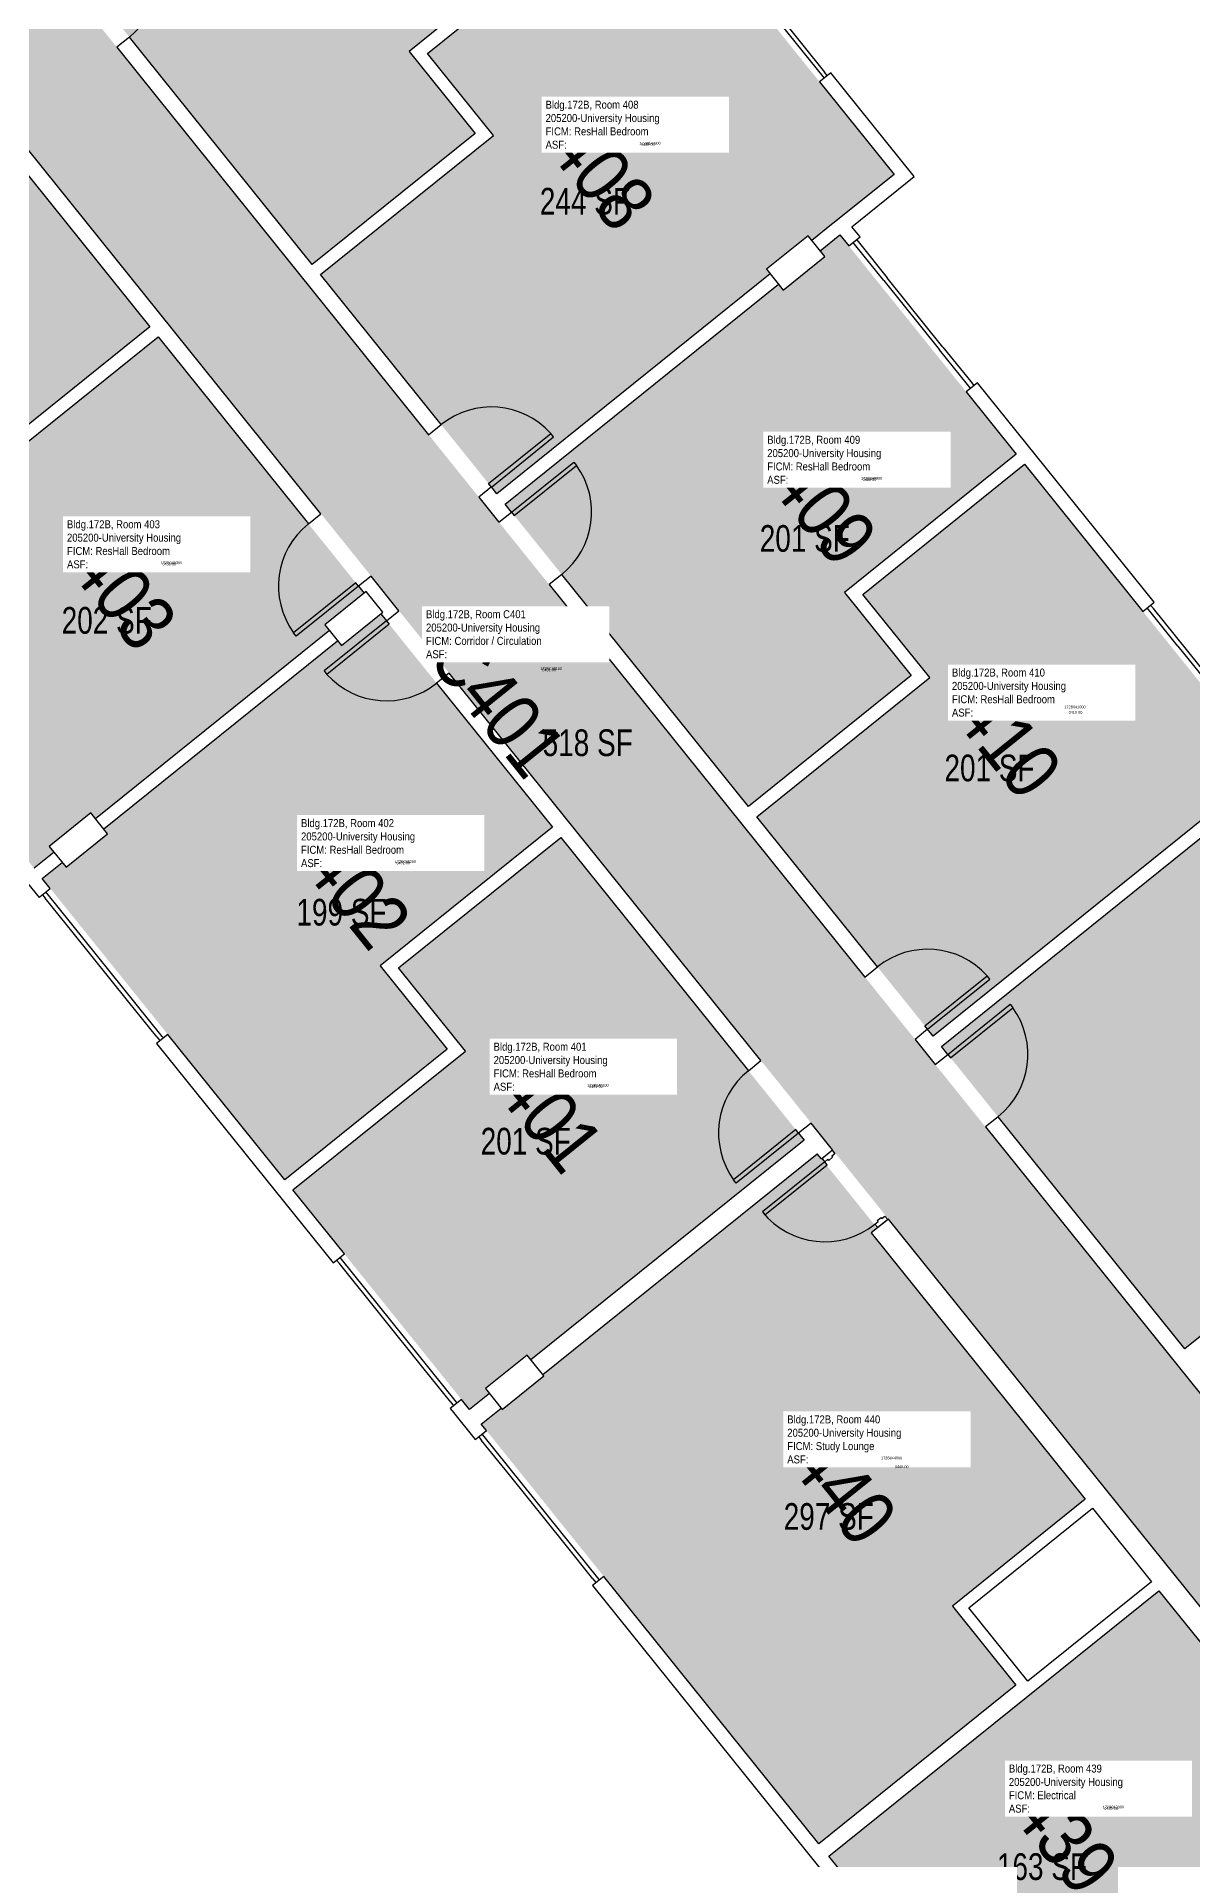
# Model space of a CAD drawing. Header units: inches. Extents: x 69233640 to 69235957, y 27660565 to 27663170.
# Drawn here: x 69234074 to 69234594, y 27661932 to 27662752 of the extents above; entities that cross this region are included whole.
import ezdxf
from ezdxf.enums import TextEntityAlignment as Align

# ---------------------------------------------------------------- set-up
doc = ezdxf.new("R2010")
doc.units = ezdxf.units.IN
doc.header["$LTSCALE"] = 100
doc.header["$MEASUREMENT"] = 0
for name, color, linetype in [('A-COLS', 5, 'CONTINUOUS'), ('A-DOOR', 2, 'CONTINUOUS'), ('A-GLAZ', 1, 'CONTINUOUS'), ('A-IDEN-RNUM', 7, 'CONTINUOUS'), ('A-IDEN-SNUM', 4, 'CONTINUOUS'), ('A-IDEN-VNUM', 4, 'CONTINUOUS'), ('A-WALL', 5, 'CONTINUOUS'), ('AREA-TEXT', 3, 'CONTINUOUS'), ('Rooms-Category-Color', 7, 'CONTINUOUS'), ('Rooms-College-Color', 7, 'CONTINUOUS'), ('Rooms-Department-Color', 7, 'CONTINUOUS'), ('Rooms-Division-Color', 7, 'CONTINUOUS'), ('Rooms-Information', 7, 'CONTINUOUS')]:
    doc.layers.add(name, color=color, linetype=linetype)
doc.styles.add('CP_AREA', font='arial.ttf', dxfattribs={"height": 15})
doc.styles.add('CP_ROOMSNUMBER', font='arial.ttf', dxfattribs={"height": 1})
doc.styles.add('CP_ROOMVNUMBER', font='arial.ttf', dxfattribs={"width": 0.85, "height": 0.075})

# ---------------------------------------------------------------- blocks, each defined once
blk = doc.blocks.new('08_Single-Flush - 08 Door_Single-Flush  3_-0_ x 7_-0_-3899614-LEVEL 4')
at = {"layer": 'A-DOOR'}
for p, q in [((16, -3.62), (16, -39.57)), ((18, -3.62), (16, -3.62)), ((18, -3.62), (18, -39.57)), ((18, -39.57), (16, -39.57))]:
    blk.add_line(p, q, dxfattribs=at)
at = {"layer": 'A-DOOR', "lineweight": 25}
blk.add_arc((18, -3.62), 36, 180, 266.81526, dxfattribs=at)
blk = doc.blocks.new('08_Single-Flush - 08 Door_Single-Flush  3_-0_ x 7_-0_-3899613-LEVEL 4')
at = {"layer": 'A-DOOR'}
for p, q in [((16, 3.62), (16, 39.57)), ((18, 39.57), (16, 39.57)), ((18, 3.62), (18, 39.57)), ((18, 3.62), (16, 3.62))]:
    blk.add_line(p, q, dxfattribs=at)
at = {"layer": 'A-DOOR', "lineweight": 25}
blk.add_arc((18, 3.62), 36, 93.18474, 180, dxfattribs=at)

msp = doc.modelspace()

# ---------------------------------------------------------------- hatches: boundary and pattern name
at = {"layer": 'Rooms-Category-Color', "true_color": 0xadadad}
for points in [[(69233896.13, 27662917.3), (69233936.33, 27662867.34), (69234026.92, 27662754.76), (69234041.96, 27662736.06), (69234132.35, 27662623.72), (69234226.9, 27662506.22), (69234230.85, 27662501.3), (69234313.5, 27662398.58), (69234424.8, 27662260.27), (69234426.87, 27662257.68), (69234427.5, 27662256.91), (69234457.08, 27662220.14), (69234555.06, 27662098.37), (69234584.92, 27662061.25), (69234627.19, 27662008.72), (69234658.89, 27661969.33), (69234705.64, 27662006.94), (69234670.03, 27662051.19), (69234586.58, 27662154.91), (69234473.42, 27662295.54), (69234390.34, 27662398.8), (69234280.95, 27662534.75), (69234280.78, 27662534.97), (69234280.19, 27662535.7), (69234277.18, 27662539.44), (69234194.15, 27662642.63), (69234081.19, 27662783.02), (69233982.88, 27662905.19), (69233926.98, 27662974.68), (69233925.11, 27662973.17), (69233880.74, 27662937.47), (69233880.23, 27662937.07), (69233890.65, 27662924.12)], [(69234609.07, 27661937.56), (69234649.76, 27661970.3), (69234622.13, 27662004.65), (69234619.4, 27662002.46), (69234578.78, 27662052.94), (69234521.04, 27662006.48), (69234519, 27662004.84), (69234518.95, 27662004.8), (69234430.36, 27661933.52), (69234465.31, 27661890.08), (69234427.9, 27661859.98), (69234428.53, 27661859.2), (69234451.43, 27661830.74), (69234461.21, 27661818.59)]]:
    msp.add_hatch(color=253, dxfattribs=at).paths.add_polyline_path(points)
at = {"layer": 'Rooms-Category-Color', "true_color": 0x728ef3}
for points in [[(69234232.4, 27662896.98), (69234090.6, 27662782.89), (69234197.95, 27662649.47), (69234271.2, 27662708.4), (69234241.5, 27662745.31), (69234318.82, 27662807.52), (69234241.16, 27662904.04)], [(69233934.45, 27662858.12), (69233792.65, 27662744.03), (69233783.88, 27662736.97), (69233974.3, 27662500.32), (69234124.86, 27662621.46), (69234036.32, 27662731.51), (69234031.84, 27662727.91), (69234016.79, 27662746.61), (69234021.27, 27662750.21)], [(69234325.03, 27662804.98), (69234249.76, 27662744.42), (69234279.46, 27662707.51), (69234201.64, 27662644.89), (69234280.98, 27662546.28), (69234282.85, 27662547.78), (69234403.93, 27662645.2), (69234402.24, 27662647.31), (69234420.94, 27662662.35), (69234422.63, 27662660.25), (69234459.6, 27662690), (69234350.56, 27662825.52)], [(69234428.46, 27662653), (69234409.76, 27662637.96), (69234407.62, 27662640.63), (69234284.67, 27662541.7), (69234394.15, 27662405.63), (69234467.39, 27662464.57), (69234437.3, 27662501.97), (69234514.62, 27662564.18), (69234435.23, 27662662.84), (69234426.32, 27662655.67)], [(69234081.76, 27662385.11), (69234079.64, 27662387.74), (69234098.34, 27662402.78), (69234100.46, 27662400.15), (69234205.64, 27662484.78), (69234203.52, 27662487.41), (69234221.25, 27662501.68), (69234128.55, 27662616.89), (69233977.98, 27662495.74), (69234072.8, 27662377.9)], [(69234397.83, 27662401.06), (69234477.23, 27662302.38), (69234600.18, 27662401.3), (69234598.46, 27662403.45), (69234617.16, 27662418.49), (69234618.88, 27662416.35), (69234627.79, 27662423.52), (69234518.3, 27662559.6), (69234445.56, 27662501.07), (69234475.65, 27662463.67)], [(69234306.01, 27662396.33), (69234228.77, 27662492.33), (69234211.05, 27662478.06), (69234209.32, 27662480.21), (69234104.14, 27662395.58), (69234105.87, 27662393.43), (69234087.17, 27662378.39), (69234085.44, 27662380.53), (69234076.48, 27662373.32), (69234185.54, 27662237.79), (69234258.58, 27662296.56), (69234228.49, 27662333.95)], [(69234624.68, 27662409.14), (69234605.98, 27662394.1), (69234603.86, 27662396.73), (69234480.91, 27662297.8), (69234590.38, 27662161.75), (69234663.63, 27662220.68), (69234633.54, 27662258.08), (69234710.86, 27662320.29), (69234631.48, 27662418.94), (69234622.56, 27662411.77)], [(69234277.58, 27662141.73), (69234275.86, 27662143.88), (69234294.56, 27662158.92), (69234296.28, 27662156.78), (69234419.19, 27662255.67), (69234309.69, 27662391.75), (69234236.75, 27662333.06), (69234266.84, 27662295.66), (69234189.22, 27662233.21), (69234268.62, 27662134.53)], [(69234425.81, 27661939.17), (69234514.45, 27662010.49), (69234485.84, 27662046.04), (69234545.62, 27662094.15), (69234449.29, 27662213.88), (69234452.01, 27662216.07), (69234425.1, 27662249.52), (69234424.47, 27662249.01), (69234301.61, 27662150.16), (69234302.08, 27662149.57), (69234283.38, 27662134.53), (69234282.91, 27662135.11), (69234273.95, 27662127.9)]]:
    msp.add_hatch(color=171, dxfattribs=at).paths.add_polyline_path(points)
at = {"layer": 'Rooms-College-Color', "true_color": 0xadadad}
for points in [[(69233896.13, 27662917.3), (69233936.33, 27662867.34), (69234026.92, 27662754.76), (69234041.96, 27662736.06), (69234132.35, 27662623.72), (69234226.9, 27662506.22), (69234230.85, 27662501.3), (69234313.5, 27662398.58), (69234424.8, 27662260.27), (69234426.87, 27662257.68), (69234427.5, 27662256.91), (69234457.08, 27662220.14), (69234555.06, 27662098.37), (69234584.92, 27662061.25), (69234627.19, 27662008.72), (69234658.89, 27661969.33), (69234705.64, 27662006.94), (69234670.03, 27662051.19), (69234586.58, 27662154.91), (69234473.42, 27662295.54), (69234390.34, 27662398.8), (69234280.95, 27662534.75), (69234280.78, 27662534.97), (69234280.19, 27662535.7), (69234277.18, 27662539.44), (69234194.15, 27662642.63), (69234081.19, 27662783.02), (69233982.88, 27662905.19), (69233926.98, 27662974.68), (69233925.11, 27662973.17), (69233880.74, 27662937.47), (69233880.23, 27662937.07), (69233890.65, 27662924.12)], [(69234232.4, 27662896.98), (69234090.6, 27662782.89), (69234197.95, 27662649.47), (69234271.2, 27662708.4), (69234241.5, 27662745.31), (69234318.82, 27662807.52), (69234241.16, 27662904.04)], [(69233934.45, 27662858.12), (69233792.65, 27662744.03), (69233783.88, 27662736.97), (69233974.3, 27662500.32), (69234124.86, 27662621.46), (69234036.32, 27662731.51), (69234031.84, 27662727.91), (69234016.79, 27662746.61), (69234021.27, 27662750.21)], [(69234325.03, 27662804.98), (69234249.76, 27662744.42), (69234279.46, 27662707.51), (69234201.64, 27662644.89), (69234280.98, 27662546.28), (69234282.85, 27662547.78), (69234403.93, 27662645.2), (69234402.24, 27662647.31), (69234420.94, 27662662.35), (69234422.63, 27662660.25), (69234459.6, 27662690), (69234350.56, 27662825.52)], [(69234428.46, 27662653), (69234409.76, 27662637.96), (69234407.62, 27662640.63), (69234284.67, 27662541.7), (69234394.15, 27662405.63), (69234467.39, 27662464.57), (69234437.3, 27662501.97), (69234514.62, 27662564.18), (69234435.23, 27662662.84), (69234426.32, 27662655.67)], [(69234081.76, 27662385.11), (69234079.64, 27662387.74), (69234098.34, 27662402.78), (69234100.46, 27662400.15), (69234205.64, 27662484.78), (69234203.52, 27662487.41), (69234221.25, 27662501.68), (69234128.55, 27662616.89), (69233977.98, 27662495.74), (69234072.8, 27662377.9)], [(69234397.83, 27662401.06), (69234477.23, 27662302.38), (69234600.18, 27662401.3), (69234598.46, 27662403.45), (69234617.16, 27662418.49), (69234618.88, 27662416.35), (69234627.79, 27662423.52), (69234518.3, 27662559.6), (69234445.56, 27662501.07), (69234475.65, 27662463.67)], [(69234306.01, 27662396.33), (69234228.77, 27662492.33), (69234211.05, 27662478.06), (69234209.32, 27662480.21), (69234104.14, 27662395.58), (69234105.87, 27662393.43), (69234087.17, 27662378.39), (69234085.44, 27662380.53), (69234076.48, 27662373.32), (69234185.54, 27662237.79), (69234258.58, 27662296.56), (69234228.49, 27662333.95)], [(69234624.68, 27662409.14), (69234605.98, 27662394.1), (69234603.86, 27662396.73), (69234480.91, 27662297.8), (69234590.38, 27662161.75), (69234663.63, 27662220.68), (69234633.54, 27662258.08), (69234710.86, 27662320.29), (69234631.48, 27662418.94), (69234622.56, 27662411.77)], [(69234277.58, 27662141.73), (69234275.86, 27662143.88), (69234294.56, 27662158.92), (69234296.28, 27662156.78), (69234419.19, 27662255.67), (69234309.69, 27662391.75), (69234236.75, 27662333.06), (69234266.84, 27662295.66), (69234189.22, 27662233.21), (69234268.62, 27662134.53)], [(69234425.81, 27661939.17), (69234514.45, 27662010.49), (69234485.84, 27662046.04), (69234545.62, 27662094.15), (69234449.29, 27662213.88), (69234452.01, 27662216.07), (69234425.1, 27662249.52), (69234424.47, 27662249.01), (69234301.61, 27662150.16), (69234302.08, 27662149.57), (69234283.38, 27662134.53), (69234282.91, 27662135.11), (69234273.95, 27662127.9)], [(69234609.07, 27661937.56), (69234649.76, 27661970.3), (69234622.13, 27662004.65), (69234619.4, 27662002.46), (69234578.78, 27662052.94), (69234521.04, 27662006.48), (69234519, 27662004.84), (69234518.95, 27662004.8), (69234430.36, 27661933.52), (69234465.31, 27661890.08), (69234427.9, 27661859.98), (69234428.53, 27661859.2), (69234451.43, 27661830.74), (69234461.21, 27661818.59)]]:
    msp.add_hatch(color=253, dxfattribs=at).paths.add_polyline_path(points)
at = {"layer": 'Rooms-Department-Color', "true_color": 0xacacac}
for points in [[(69233896.13, 27662917.3), (69233936.33, 27662867.34), (69234026.92, 27662754.76), (69234041.96, 27662736.06), (69234132.35, 27662623.72), (69234226.9, 27662506.22), (69234230.85, 27662501.3), (69234313.5, 27662398.58), (69234424.8, 27662260.27), (69234426.87, 27662257.68), (69234427.5, 27662256.91), (69234457.08, 27662220.14), (69234555.06, 27662098.37), (69234584.92, 27662061.25), (69234627.19, 27662008.72), (69234658.89, 27661969.33), (69234705.64, 27662006.94), (69234670.03, 27662051.19), (69234586.58, 27662154.91), (69234473.42, 27662295.54), (69234390.34, 27662398.8), (69234280.95, 27662534.75), (69234280.78, 27662534.97), (69234280.19, 27662535.7), (69234277.18, 27662539.44), (69234194.15, 27662642.63), (69234081.19, 27662783.02), (69233982.88, 27662905.19), (69233926.98, 27662974.68), (69233925.11, 27662973.17), (69233880.74, 27662937.47), (69233880.23, 27662937.07), (69233890.65, 27662924.12)], [(69234609.07, 27661937.56), (69234649.76, 27661970.3), (69234622.13, 27662004.65), (69234619.4, 27662002.46), (69234578.78, 27662052.94), (69234521.04, 27662006.48), (69234519, 27662004.84), (69234518.95, 27662004.8), (69234430.36, 27661933.52), (69234465.31, 27661890.08), (69234427.9, 27661859.98), (69234428.53, 27661859.2), (69234451.43, 27661830.74), (69234461.21, 27661818.59)]]:
    msp.add_hatch(color=253, dxfattribs=at).paths.add_polyline_path(points)
at = {"layer": 'Rooms-Department-Color', "true_color": 0x604aed}
for points in [[(69234232.4, 27662896.98), (69234090.6, 27662782.89), (69234197.95, 27662649.47), (69234271.2, 27662708.4), (69234241.5, 27662745.31), (69234318.82, 27662807.52), (69234241.16, 27662904.04)], [(69233934.45, 27662858.12), (69233792.65, 27662744.03), (69233783.88, 27662736.97), (69233974.3, 27662500.32), (69234124.86, 27662621.46), (69234036.32, 27662731.51), (69234031.84, 27662727.91), (69234016.79, 27662746.61), (69234021.27, 27662750.21)], [(69234325.03, 27662804.98), (69234249.76, 27662744.42), (69234279.46, 27662707.51), (69234201.64, 27662644.89), (69234280.98, 27662546.28), (69234282.85, 27662547.78), (69234403.93, 27662645.2), (69234402.24, 27662647.31), (69234420.94, 27662662.35), (69234422.63, 27662660.25), (69234459.6, 27662690), (69234350.56, 27662825.52)], [(69234428.46, 27662653), (69234409.76, 27662637.96), (69234407.62, 27662640.63), (69234284.67, 27662541.7), (69234394.15, 27662405.63), (69234467.39, 27662464.57), (69234437.3, 27662501.97), (69234514.62, 27662564.18), (69234435.23, 27662662.84), (69234426.32, 27662655.67)], [(69234081.76, 27662385.11), (69234079.64, 27662387.74), (69234098.34, 27662402.78), (69234100.46, 27662400.15), (69234205.64, 27662484.78), (69234203.52, 27662487.41), (69234221.25, 27662501.68), (69234128.55, 27662616.89), (69233977.98, 27662495.74), (69234072.8, 27662377.9)], [(69234397.83, 27662401.06), (69234477.23, 27662302.38), (69234600.18, 27662401.3), (69234598.46, 27662403.45), (69234617.16, 27662418.49), (69234618.88, 27662416.35), (69234627.79, 27662423.52), (69234518.3, 27662559.6), (69234445.56, 27662501.07), (69234475.65, 27662463.67)], [(69234306.01, 27662396.33), (69234228.77, 27662492.33), (69234211.05, 27662478.06), (69234209.32, 27662480.21), (69234104.14, 27662395.58), (69234105.87, 27662393.43), (69234087.17, 27662378.39), (69234085.44, 27662380.53), (69234076.48, 27662373.32), (69234185.54, 27662237.79), (69234258.58, 27662296.56), (69234228.49, 27662333.95)], [(69234624.68, 27662409.14), (69234605.98, 27662394.1), (69234603.86, 27662396.73), (69234480.91, 27662297.8), (69234590.38, 27662161.75), (69234663.63, 27662220.68), (69234633.54, 27662258.08), (69234710.86, 27662320.29), (69234631.48, 27662418.94), (69234622.56, 27662411.77)], [(69234277.58, 27662141.73), (69234275.86, 27662143.88), (69234294.56, 27662158.92), (69234296.28, 27662156.78), (69234419.19, 27662255.67), (69234309.69, 27662391.75), (69234236.75, 27662333.06), (69234266.84, 27662295.66), (69234189.22, 27662233.21), (69234268.62, 27662134.53)], [(69234425.81, 27661939.17), (69234514.45, 27662010.49), (69234485.84, 27662046.04), (69234545.62, 27662094.15), (69234449.29, 27662213.88), (69234452.01, 27662216.07), (69234425.1, 27662249.52), (69234424.47, 27662249.01), (69234301.61, 27662150.16), (69234302.08, 27662149.57), (69234283.38, 27662134.53), (69234282.91, 27662135.11), (69234273.95, 27662127.9)]]:
    msp.add_hatch(color=173, dxfattribs=at).paths.add_polyline_path(points)
at = {"layer": 'Rooms-Division-Color', "true_color": 0xadadad}
for points in [[(69233896.13, 27662917.3), (69233936.33, 27662867.34), (69234026.92, 27662754.76), (69234041.96, 27662736.06), (69234132.35, 27662623.72), (69234226.9, 27662506.22), (69234230.85, 27662501.3), (69234313.5, 27662398.58), (69234424.8, 27662260.27), (69234426.87, 27662257.68), (69234427.5, 27662256.91), (69234457.08, 27662220.14), (69234555.06, 27662098.37), (69234584.92, 27662061.25), (69234627.19, 27662008.72), (69234658.89, 27661969.33), (69234705.64, 27662006.94), (69234670.03, 27662051.19), (69234586.58, 27662154.91), (69234473.42, 27662295.54), (69234390.34, 27662398.8), (69234280.95, 27662534.75), (69234280.78, 27662534.97), (69234280.19, 27662535.7), (69234277.18, 27662539.44), (69234194.15, 27662642.63), (69234081.19, 27662783.02), (69233982.88, 27662905.19), (69233926.98, 27662974.68), (69233925.11, 27662973.17), (69233880.74, 27662937.47), (69233880.23, 27662937.07), (69233890.65, 27662924.12)], [(69234609.07, 27661937.56), (69234649.76, 27661970.3), (69234622.13, 27662004.65), (69234619.4, 27662002.46), (69234578.78, 27662052.94), (69234521.04, 27662006.48), (69234519, 27662004.84), (69234518.95, 27662004.8), (69234430.36, 27661933.52), (69234465.31, 27661890.08), (69234427.9, 27661859.98), (69234428.53, 27661859.2), (69234451.43, 27661830.74), (69234461.21, 27661818.59)]]:
    msp.add_hatch(color=253, dxfattribs=at).paths.add_polyline_path(points)
at = {"layer": 'Rooms-Division-Color', "true_color": 0x604aed}
for points in [[(69234232.4, 27662896.98), (69234090.6, 27662782.89), (69234197.95, 27662649.47), (69234271.2, 27662708.4), (69234241.5, 27662745.31), (69234318.82, 27662807.52), (69234241.16, 27662904.04)], [(69233934.45, 27662858.12), (69233792.65, 27662744.03), (69233783.88, 27662736.97), (69233974.3, 27662500.32), (69234124.86, 27662621.46), (69234036.32, 27662731.51), (69234031.84, 27662727.91), (69234016.79, 27662746.61), (69234021.27, 27662750.21)], [(69234325.03, 27662804.98), (69234249.76, 27662744.42), (69234279.46, 27662707.51), (69234201.64, 27662644.89), (69234280.98, 27662546.28), (69234282.85, 27662547.78), (69234403.93, 27662645.2), (69234402.24, 27662647.31), (69234420.94, 27662662.35), (69234422.63, 27662660.25), (69234459.6, 27662690), (69234350.56, 27662825.52)], [(69234428.46, 27662653), (69234409.76, 27662637.96), (69234407.62, 27662640.63), (69234284.67, 27662541.7), (69234394.15, 27662405.63), (69234467.39, 27662464.57), (69234437.3, 27662501.97), (69234514.62, 27662564.18), (69234435.23, 27662662.84), (69234426.32, 27662655.67)], [(69234081.76, 27662385.11), (69234079.64, 27662387.74), (69234098.34, 27662402.78), (69234100.46, 27662400.15), (69234205.64, 27662484.78), (69234203.52, 27662487.41), (69234221.25, 27662501.68), (69234128.55, 27662616.89), (69233977.98, 27662495.74), (69234072.8, 27662377.9)], [(69234397.83, 27662401.06), (69234477.23, 27662302.38), (69234600.18, 27662401.3), (69234598.46, 27662403.45), (69234617.16, 27662418.49), (69234618.88, 27662416.35), (69234627.79, 27662423.52), (69234518.3, 27662559.6), (69234445.56, 27662501.07), (69234475.65, 27662463.67)], [(69234306.01, 27662396.33), (69234228.77, 27662492.33), (69234211.05, 27662478.06), (69234209.32, 27662480.21), (69234104.14, 27662395.58), (69234105.87, 27662393.43), (69234087.17, 27662378.39), (69234085.44, 27662380.53), (69234076.48, 27662373.32), (69234185.54, 27662237.79), (69234258.58, 27662296.56), (69234228.49, 27662333.95)], [(69234624.68, 27662409.14), (69234605.98, 27662394.1), (69234603.86, 27662396.73), (69234480.91, 27662297.8), (69234590.38, 27662161.75), (69234663.63, 27662220.68), (69234633.54, 27662258.08), (69234710.86, 27662320.29), (69234631.48, 27662418.94), (69234622.56, 27662411.77)], [(69234277.58, 27662141.73), (69234275.86, 27662143.88), (69234294.56, 27662158.92), (69234296.28, 27662156.78), (69234419.19, 27662255.67), (69234309.69, 27662391.75), (69234236.75, 27662333.06), (69234266.84, 27662295.66), (69234189.22, 27662233.21), (69234268.62, 27662134.53)], [(69234425.81, 27661939.17), (69234514.45, 27662010.49), (69234485.84, 27662046.04), (69234545.62, 27662094.15), (69234449.29, 27662213.88), (69234452.01, 27662216.07), (69234425.1, 27662249.52), (69234424.47, 27662249.01), (69234301.61, 27662150.16), (69234302.08, 27662149.57), (69234283.38, 27662134.53), (69234282.91, 27662135.11), (69234273.95, 27662127.9)]]:
    msp.add_hatch(color=173, dxfattribs=at).paths.add_polyline_path(points)

# ---------------------------------------------------------------- linework, layer by layer
at = {"layer": 'A-COLS', "lineweight": -3}
for p, q in [((69234420.94, 27662662.35), (69234402.24, 27662647.31)), ((69234428.46, 27662653), (69234420.94, 27662662.35)), ((69234409.76, 27662637.96), (69234428.46, 27662653)), ((69234402.24, 27662647.31), (69234409.76, 27662637.96)), ((69234222.22, 27662502.46), (69234203.52, 27662487.41)), ((69234229.74, 27662493.11), (69234222.22, 27662502.46)), ((69234211.05, 27662478.06), (69234229.74, 27662493.11)), ((69234203.52, 27662487.41), (69234211.05, 27662478.06)), ((69234098.34, 27662402.78), (69234079.64, 27662387.74)), ((69234105.87, 27662393.43), (69234098.34, 27662402.78)), ((69234087.17, 27662378.39), (69234105.87, 27662393.43)), ((69234079.64, 27662387.74), (69234087.17, 27662378.39)), ((69234294.56, 27662158.92), (69234275.86, 27662143.88)), ((69234302.08, 27662149.57), (69234294.56, 27662158.92)), ((69234275.86, 27662143.88), (69234283.38, 27662134.53)), ((69234283.38, 27662134.53), (69234302.08, 27662149.57))]:
    msp.add_line(p, q, dxfattribs=at)
at = {"layer": 'A-DOOR', "lineweight": -3}
for p, q in [((69234427.23, 27662247.47), (69234431.71, 27662251.07)), ((69234431.71, 27662251.07), (69234432.96, 27662249.52)), ((69234428.48, 27662245.91), (69234400.44, 27662223.34)), ((69234401.53, 27662221.98), (69234429.58, 27662244.55)), ((69234428.48, 27662245.91), (69234427.23, 27662247.47)), ((69234429.85, 27662247.01), (69234428.48, 27662245.91)), ((69234429.58, 27662244.55), (69234428.48, 27662245.91)), ((69234430.24, 27662246.52), (69234429.85, 27662247.01)), ((69234431.99, 27662247.93), (69234430.24, 27662246.52)), ((69234432.96, 27662249.52), (69234431.6, 27662248.42)), ((69234431.6, 27662248.42), (69234431.99, 27662247.93)), ((69234400.44, 27662223.34), (69234401.53, 27662221.98)), ((69234451.05, 27662217.86), (69234452.42, 27662218.96)), ((69234452.31, 27662216.3), (69234451.05, 27662217.86)), ((69234452.02, 27662219.45), (69234453.78, 27662220.86)), ((69234452.42, 27662218.96), (69234452.02, 27662219.45)), ((69234456.79, 27662219.91), (69234452.31, 27662216.3)), ((69234453.78, 27662220.86), (69234454.17, 27662220.37)), ((69234454.17, 27662220.37), (69234455.53, 27662221.47)), ((69234455.53, 27662221.47), (69234456.79, 27662219.91))]:
    msp.add_line(p, q, dxfattribs=at)
msp.add_arc((69234428.48, 27662245.91), 36, 218.82082, 308.82082, dxfattribs=at)
at = {"layer": 'A-GLAZ', "lineweight": -3}
for p, q in [((69234405.61, 27662761.36), (69234428.19, 27662733.31)), ((69234408.29, 27662760.95), (69234428.35, 27662736.01)), ((69234429.61, 27662734.45), (69234428.35, 27662736.01)), ((69234442.76, 27662660.66), (69234444.02, 27662659.1)), ((69234442.46, 27662657.85), (69234441.21, 27662659.41)), ((69234455, 27662642.26), (69234442.46, 27662657.85)), ((69234444.02, 27662659.1), (69234456.55, 27662643.52)), ((69234455, 27662642.26), (69234480.07, 27662611.1)), ((69234481.63, 27662612.35), (69234456.55, 27662643.52)), ((69234492.61, 27662595.52), (69234480.07, 27662611.1)), ((69234481.63, 27662612.35), (69234494.17, 27662596.77)), ((69234493.86, 27662593.96), (69234492.61, 27662595.52)), ((69234494.17, 27662596.77), (69234495.42, 27662595.21)), ((69234494.02, 27662593.77), (69234493.86, 27662593.96)), ((69234575.04, 27662496.27), (69234576.29, 27662494.71)), ((69234587.27, 27662477.87), (69234573.48, 27662495.01)), ((69234613.9, 27662447.96), (69234576.29, 27662494.71)), ((69234587.27, 27662477.87), (69234612.34, 27662446.71)), ((69234076.58, 27662366.02), (69234077.84, 27662364.46)), ((69234130.47, 27662302.23), (69234078.14, 27662367.28)), ((69234090.37, 27662348.88), (69234077.84, 27662364.46)), ((69234115.45, 27662317.72), (69234090.37, 27662348.88)), ((69234127.99, 27662302.14), (69234115.45, 27662317.72)), ((69234127.99, 27662302.14), (69234129.24, 27662300.58)), ((69234130.8, 27662301.83), (69234130.47, 27662302.23)), ((69234208.85, 27662201.63), (69234210.11, 27662200.07)), ((69234262.75, 27662137.84), (69234210.41, 27662202.88)), ((69234247.72, 27662153.33), (69234210.11, 27662200.07)), ((69234260.26, 27662137.74), (69234247.72, 27662153.33)), ((69234260.26, 27662137.74), (69234261.51, 27662136.19)), ((69234263.07, 27662137.44), (69234262.75, 27662137.84)), ((69234272.8, 27662122.16), (69234274.05, 27662120.6)), ((69234286.59, 27662105.02), (69234274.05, 27662120.6)), ((69234274.68, 27662123.01), (69234274.35, 27662123.42)), ((69234327.01, 27662057.97), (69234274.68, 27662123.01)), ((69234311.66, 27662073.86), (69234286.59, 27662105.02)), ((69234324.2, 27662058.27), (69234311.66, 27662073.86)), ((69234324.2, 27662058.27), (69234325.46, 27662056.72))]:
    msp.add_line(p, q, dxfattribs=at)
at = {"layer": 'A-WALL', "lineweight": -3}
for p, q in [((69234318.82, 27662807.52), (69234241.5, 27662745.31)), ((69234249.76, 27662744.42), (69234327.56, 27662807.02)), ((69234201.82, 27662537.38), (69234019.28, 27662764.25)), ((69234115.67, 27662751.73), (69234110.02, 27662747.18)), ((69234197.95, 27662649.47), (69234115.67, 27662751.73)), ((69234110.02, 27662747.18), (69234128.36, 27662724.39)), ((69234241.5, 27662745.31), (69234271.2, 27662708.4)), ((69234279.46, 27662707.51), (69234249.76, 27662744.42)), ((69234431.17, 27662735.7), (69234426.63, 27662732.05)), ((69234468.74, 27662689.01), (69234431.17, 27662735.7)), ((69234036.32, 27662731.51), (69234124.86, 27662621.46)), ((69234426.63, 27662732.05), (69234426.1, 27662731.63)), ((69234426.1, 27662731.63), (69234459.6, 27662690)), ((69234128.36, 27662724.39), (69234250.26, 27662572.9)), ((69234271.2, 27662708.4), (69234197.95, 27662649.47)), ((69234201.64, 27662644.89), (69234279.46, 27662707.51)), ((69234459.6, 27662690), (69234432.13, 27662667.89)), ((69234440.68, 27662666.43), (69234468.74, 27662689.01)), ((69234431.55, 27662667.42), (69234422.63, 27662660.25)), ((69234426.32, 27662655.67), (69234435.23, 27662662.84)), ((69234432.13, 27662667.89), (69234431.55, 27662667.42)), ((69234435.23, 27662662.84), (69234439.26, 27662657.84)), ((69234439.26, 27662657.84), (69234444.32, 27662661.91)), ((69234444.32, 27662661.91), (69234440.68, 27662666.43)), ((69234255.91, 27662577.44), (69234201.64, 27662644.89)), ((69234403.93, 27662645.2), (69234280.98, 27662546.28)), ((69234284.67, 27662541.7), (69234407.62, 27662640.63)), ((69234124.86, 27662621.46), (69233974.3, 27662500.32)), ((69233977.98, 27662495.74), (69234128.55, 27662616.89)), ((69234128.55, 27662616.89), (69234196.17, 27662532.84)), ((69234497.14, 27662596.27), (69234492.07, 27662592.2)), ((69234576.59, 27662497.52), (69234497.14, 27662596.27)), ((69234492.07, 27662592.2), (69234514.62, 27662564.18)), ((69234250.26, 27662572.9), (69234255.91, 27662577.44)), ((69234514.62, 27662564.18), (69234437.3, 27662501.97)), ((69234445.56, 27662501.07), (69234518.3, 27662559.6)), ((69234518.3, 27662559.6), (69234571.53, 27662493.45)), ((69234278.48, 27662549.39), (69234272.83, 27662544.85)), ((69234280.98, 27662546.28), (69234278.48, 27662549.39)), ((69234196.17, 27662532.84), (69234201.82, 27662537.38)), ((69234272.83, 27662544.85), (69234281.92, 27662533.55)), ((69234281.92, 27662533.55), (69234287.57, 27662538.1)), ((69234287.57, 27662538.1), (69234284.67, 27662541.7)), ((69234224.39, 27662509.34), (69234218.74, 27662504.79)), ((69234218.74, 27662504.79), (69234221.25, 27662501.68)), ((69234236.93, 27662493.75), (69234224.39, 27662509.34)), ((69234310.13, 27662510.05), (69234304.48, 27662505.5)), ((69234304.48, 27662505.5), (69234446.51, 27662328.99)), ((69234394.15, 27662405.63), (69234310.13, 27662510.05)), ((69234437.3, 27662501.97), (69234467.39, 27662464.57)), ((69234475.65, 27662463.67), (69234445.56, 27662501.07)), ((69234571.53, 27662493.45), (69234576.59, 27662497.52)), ((69234228.77, 27662492.33), (69234231.28, 27662489.21)), ((69234231.28, 27662489.21), (69234236.93, 27662493.75)), ((69234205.64, 27662484.78), (69234100.46, 27662400.15)), ((69234104.14, 27662395.58), (69234209.32, 27662480.21)), ((69234259.49, 27662465.71), (69234253.85, 27662461.16)), ((69234399.76, 27662291.38), (69234259.49, 27662465.71)), ((69234467.39, 27662464.57), (69234394.15, 27662405.63)), ((69234397.83, 27662401.06), (69234475.65, 27662463.67)), ((69234253.85, 27662461.16), (69234306.01, 27662396.33)), ((69234452.15, 27662333.54), (69234397.83, 27662401.06)), ((69234600.18, 27662401.3), (69234477.23, 27662302.38)), ((69234306.01, 27662396.33), (69234228.49, 27662333.95)), ((69234236.75, 27662333.06), (69234309.69, 27662391.75)), ((69234309.69, 27662391.75), (69234394.11, 27662286.84)), ((69234480.91, 27662297.8), (69234603.86, 27662396.73)), ((69234081.76, 27662385.11), (69234072.8, 27662377.9)), ((69234064.6, 27662377.72), (69234075.02, 27662364.77)), ((69234076.48, 27662373.32), (69234085.44, 27662380.53)), ((69234080.09, 27662368.84), (69234076.48, 27662373.32)), ((69234075.02, 27662364.77), (69234075.49, 27662365.14)), ((69234075.49, 27662365.14), (69234080.09, 27662368.84)), ((69234228.49, 27662333.95), (69234258.58, 27662296.56)), ((69234266.84, 27662295.66), (69234236.75, 27662333.06)), ((69234446.51, 27662328.99), (69234452.15, 27662333.54)), ((69234132.9, 27662303.2), (69234127.84, 27662299.13)), ((69234185.54, 27662237.79), (69234132.9, 27662303.2)), ((69234474.72, 27662305.49), (69234469.07, 27662300.95)), ((69234469.07, 27662300.95), (69234478.16, 27662289.65)), ((69234477.23, 27662302.38), (69234474.72, 27662305.49)), ((69234127.84, 27662299.13), (69234207.3, 27662200.38)), ((69234258.58, 27662296.56), (69234185.54, 27662237.79)), ((69234189.22, 27662233.21), (69234266.84, 27662295.66)), ((69234394.11, 27662286.84), (69234399.76, 27662291.38)), ((69234478.16, 27662289.65), (69234483.81, 27662294.19)), ((69234483.81, 27662294.19), (69234480.91, 27662297.8)), ((69234422.33, 27662263.33), (69234416.68, 27662258.79)), ((69234416.68, 27662258.79), (69234419.19, 27662255.67)), ((69234432, 27662251.31), (69234422.33, 27662263.33)), ((69234506.38, 27662266.15), (69234500.73, 27662261.6)), ((69234500.73, 27662261.6), (69234642.72, 27662085.13)), ((69234590.38, 27662161.75), (69234506.38, 27662266.15)), ((69234419.19, 27662255.67), (69234296.28, 27662156.78)), ((69234426.94, 27662247.23), (69234432, 27662251.31)), ((69234301.61, 27662150.16), (69234425.1, 27662249.52)), ((69234426.94, 27662247.23), (69234425.1, 27662249.52)), ((69234212.36, 27662204.45), (69234189.22, 27662233.21)), ((69234457.08, 27662220.14), (69234449.29, 27662213.88)), ((69234629.75, 27662005.54), (69234457.08, 27662220.14)), ((69234663.63, 27662220.68), (69234590.38, 27662161.75)), ((69234449.29, 27662213.88), (69234545.62, 27662094.15)), ((69234207.3, 27662200.38), (69234212.36, 27662204.45)), ((69234265.02, 27662139.01), (69234259.95, 27662134.93)), ((69234268.62, 27662134.53), (69234265.02, 27662139.01)), ((69234277.58, 27662141.73), (69234268.62, 27662134.53)), ((69234259.95, 27662134.93), (69234260.82, 27662133.86)), ((69234260.82, 27662133.86), (69234271.24, 27662120.91)), ((69234273.95, 27662127.9), (69234282.91, 27662135.11)), ((69234276.3, 27662124.98), (69234273.95, 27662127.9)), ((69234271.24, 27662120.91), (69234271.7, 27662121.28)), ((69234271.7, 27662121.28), (69234276.3, 27662124.98)), ((69234545.62, 27662094.15), (69234485.84, 27662046.04)), ((69234493.22, 27662045.25), (69234548.91, 27662090.06)), ((69234548.91, 27662090.06), (69234575.49, 27662057.03)), ((69234329.12, 27662059.34), (69234324.05, 27662055.27)), ((69234324.05, 27662055.27), (69234450.22, 27661898.47)), ((69234425.81, 27661939.17), (69234329.12, 27662059.34)), ((69234575.49, 27662057.03), (69234519.79, 27662012.22)), ((69234430.36, 27661933.52), (69234578.78, 27662052.94)), ((69234485.84, 27662046.04), (69234514.45, 27662010.49)), ((69234519.79, 27662012.22), (69234493.22, 27662045.25)), ((69234578.78, 27662052.94), (69234619.4, 27662002.46)), ((69234514.45, 27662010.49), (69234425.81, 27661939.17)), ((69234455.28, 27661902.54), (69234430.36, 27661933.52))]:
    msp.add_line(p, q, dxfattribs=at)

# ---------------------------------------------------------------- block references
at = {"layer": 'A-DOOR', "lineweight": -3}
for name, p, rotation in [('08_Single-Flush - 08 Door_Single-Flush  3_-0_ x 7_-0_-3899614-LEVEL 4', (69234101.57, 27662763.48), 128.8208219639306), ('08_Single-Flush - 08 Door_Single-Flush  3_-0_ x 7_-0_-3899613-LEVEL 4', (69234264.37, 27662561.14), 308.8208219639307), ('08_Single-Flush - 08 Door_Single-Flush  3_-0_ x 7_-0_-3899614-LEVEL 4', (69234296.02, 27662521.8), 128.8208219639306), ('08_Single-Flush - 08 Door_Single-Flush  3_-0_ x 7_-0_-3899614-LEVEL 4', (69234210.28, 27662521.09), 308.8208219639307), ('08_Single-Flush - 08 Door_Single-Flush  3_-0_ x 7_-0_-3899613-LEVEL 4', (69234245.39, 27662477.46), 128.8208219639306), ('08_Single-Flush - 08 Door_Single-Flush  3_-0_ x 7_-0_-3899613-LEVEL 4', (69234460.61, 27662317.24), 308.8208219639307), ('08_Single-Flush - 08 Door_Single-Flush  3_-0_ x 7_-0_-3899614-LEVEL 4', (69234492.27, 27662277.9), 128.8208219639306), ('08_Single-Flush - 08 Door_Single-Flush  3_-0_ x 7_-0_-3899614-LEVEL 4', (69234408.22, 27662275.08), 308.8208219639307)]:
    msp.add_blockref(name, p, dxfattribs=dict(at, rotation=rotation))

# ---------------------------------------------------------------- texts
at = {"layer": 'A-IDEN-RNUM', "style": 'CP_ROOMSNUMBER'}
for s, p in [('0408-00', (69234345.8, 27662702.85)), ('0409-00', (69234445.5, 27662552.13)), ('0403-00', (69234130.53, 27662514.12)), ('C401-00', (69234301.16, 27662466.52)), ('0410-00', (69234538.17, 27662447.42)), ('0402-00', (69234235.79, 27662379.72)), ('0401-00', (69234322.42, 27662279.14)), ('0440-00', (69234459.98, 27662108.1)), ('0439-00', (69234554.2, 27661954.47))]:
    msp.add_text(s, height=1.2, dxfattribs=at).set_placement(p)
at = {"layer": 'A-IDEN-SNUM', "lineweight": -3, "style": 'CP_ROOMSNUMBER'}
for s, p in [('172B040800', (69234345.09, 27662703.42)), ('172B040900', (69234444.79, 27662552.7)), ('172B040300', (69234129.82, 27662514.69)), ('172BC40100', (69234300.47, 27662467.1)), ('172B041000', (69234536.23, 27662449.86)), ('172B040200', (69234235.08, 27662380.3)), ('172B040100', (69234321.71, 27662279.72)), ('172B044000', (69234453.8, 27662112.1)), ('172B043900', (69234553.49, 27661955.05))]:
    msp.add_text(s, height=1.2, dxfattribs=at).set_placement(p)
at = {"layer": 'A-IDEN-VNUM', "lineweight": -3, "style": 'CP_ROOMVNUMBER', "width": 0.85}
for s, p in [('408', (69234328.34, 27662689.94)), ('409', (69234428.04, 27662539.22)), ('403', (69234113.07, 27662501.21)), ('C401', (69234281.33, 27662452.36)), ('410', (69234511.13, 27662434.51)), ('402', (69234218.33, 27662366.82)), ('401', (69234304.96, 27662266.24)), ('440', (69234437.05, 27662098.62)), ('439', (69234536.74, 27661941.57))]:
    msp.add_text(s, height=25.2, rotation=308.82082, dxfattribs=at).set_placement(p, align=Align.MIDDLE_CENTER)
at = {"layer": 'AREA-TEXT', "lineweight": -3, "style": 'CP_AREA', "width": 0.75}
for s, p in [('244 SF', (69234320.56, 27662677.92)), ('201 SF', (69234419.48, 27662526.26)), ('202 SF', (69234105.46, 27662489.41)), ('518 SF', (69234321.82, 27662434.37)), ('201 SF', (69234502.56, 27662423.01)), ('199 SF', (69234211.08, 27662358.15)), ('201 SF', (69234293.95, 27662255.16)), ('297 SF', (69234430.25, 27662086.36)), ('163 SF', (69234526.15, 27661928.88))]:
    msp.add_text(s, height=12, dxfattribs=at).set_placement(p, align=Align.MIDDLE_CENTER)

# ---------------------------------------------------------------- next in the draw order: texts
at = {"layer": 'Rooms-Information', "char_height": 3.6, "width": 80.64, "attachment_point": 7, "style": 'CP_ROOMVNUMBER', "bg_fill": 3, "box_fill_scale": 1.5, "bg_fill_color": 256, "bg_fill_true_color": 13158600, "bg_fill_transparency": 0}
for s, insert in [('Bldg.172B, Room 408^M^J205200-University Housing^M^JFICM: ResHall Bedroom^M^JASF: ', (69234302.88, 27662701.49)), ('Bldg.172B, Room 409^M^J205200-University Housing^M^JFICM: ResHall Bedroom^M^JASF: ', (69234402.58, 27662550.77)), ('Bldg.172B, Room 403^M^J205200-University Housing^M^JFICM: ResHall Bedroom^M^JASF: ', (69234087.6, 27662512.76)), ('Bldg.172B, Room C401^M^J205200-University Housing^M^JFICM: Corridor / Circulation^M^JASF: ', (69234249.09, 27662472.32)), ('Bldg.172B, Room 410^M^J205200-University Housing^M^JFICM: ResHall Bedroom^M^JASF: ', (69234485.67, 27662446.07)), ('Bldg.172B, Room 402^M^J205200-University Housing^M^JFICM: ResHall Bedroom^M^JASF: ', (69234192.87, 27662378.37)), ('Bldg.172B, Room 401^M^J205200-University Housing^M^JFICM: ResHall Bedroom^M^JASF: ', (69234279.5, 27662277.79)), ('Bldg.172B, Room 440^M^J205200-University Housing^M^JFICM: Study Lounge^M^JASF: ', (69234411.59, 27662110.17)), ('Bldg.172B, Room 439^M^J205200-University Housing^M^JFICM: Electrical^M^JASF: ', (69234511.27, 27661953.12))]:
    msp.add_mtext(s, dxfattribs=dict(at, insert=insert))

doc.saveas('drawing.dxf')
